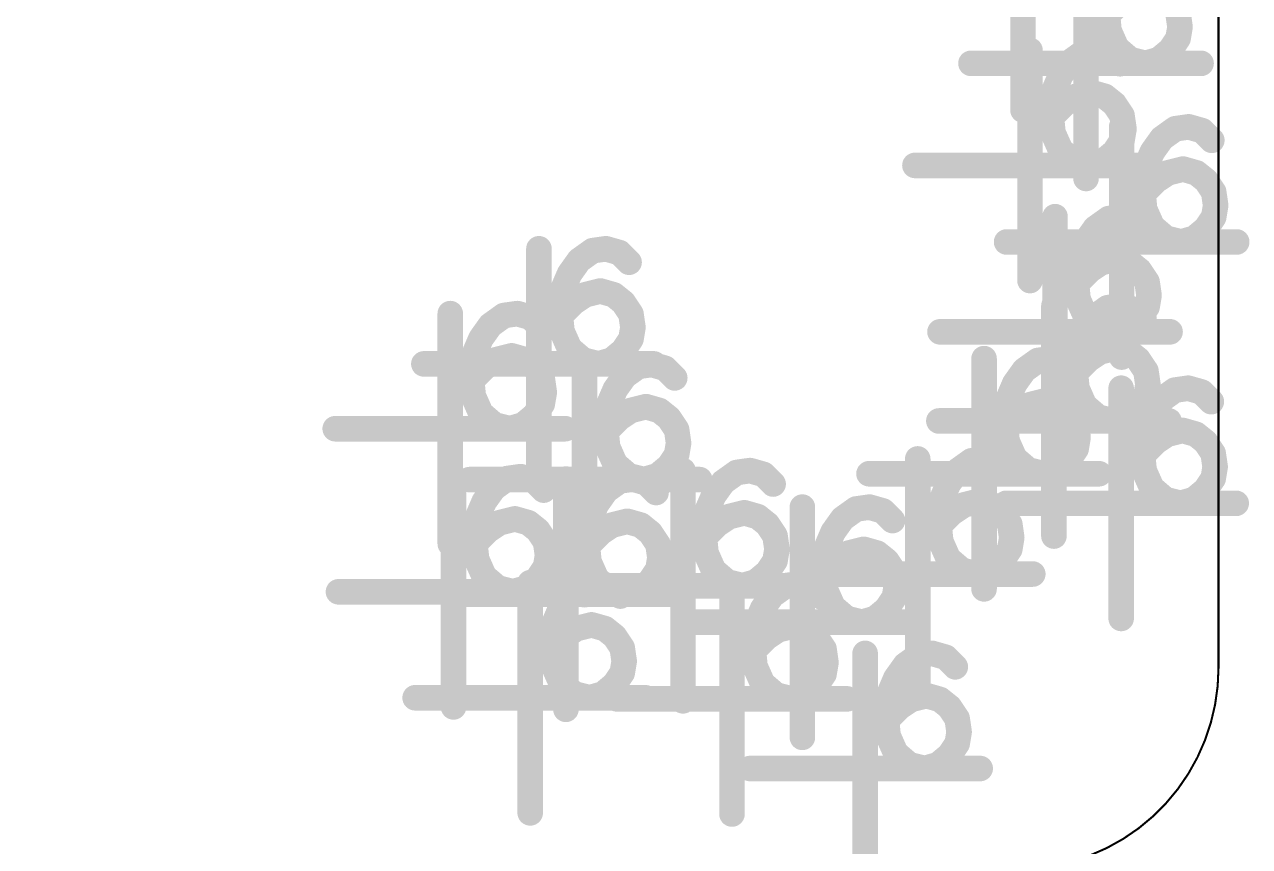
# Model space of a CAD drawing. Header units: millimetres. Extents: x 3885 to 4350, y -149 to 182.
# Drawn here: x 4180.89 to 4186.98, y 80.96 to 85.04 of the extents above; entities that cross this region are included whole.
import ezdxf

# ---------------------------------------------------------------- set-up
doc = ezdxf.new("R2010")
doc.units = ezdxf.units.MM
doc.header["$LTSCALE"] = 23.1
doc.layers.get('0').update_dxf_attribs({"linetype": 'CONTINUOUS'})

# ---------------------------------------------------------------- blocks, each defined once
blk = doc.blocks.new('PAD_R1')
at = {"const_width": 0.5}
blk.add_lwpolyline([(0.25, 0, 1), (-0.25, 0, 1)], format="xyb", close=True, dxfattribs=at)

msp = doc.modelspace()

# ---------------------------------------------------------------- linework, layer by layer
at = {"const_width": 0.0102}
msp.add_lwpolyline([(4113.2015, 75.7423), (4124.5457, 77.7428, -0.144705), (4125.6724, 77.615, 0.100411), (4137.4413, 75.2274), (4142.9411, 75.2274, 0.151026), (4159.9827, 80.4951, -0.151038), (4161.1113, 80.8439), (4185.826, 80.8439, 0.414215), (4186.826, 81.8439), (4186.826, 93.4438, 0.414215), (4185.826, 94.4438), (4160.9561, 94.4438, 0.152268), (4152.3749, 91.7687, -0.152268), (4142.9411, 88.8273), (4137.4413, 88.8273, -0.101585), (4130.9013, 90.17, 0.145893), (4122.3303, 91.1619), (4110.8398, 89.1357)], format="xyb", dxfattribs=at)
for points, const_width in [([(4186.1994, 86.1151), (4186.1994, 84.9721)], 0.127), ([(4185.8547, 85.7547), (4185.8547, 84.6117)], 0.127), ([(4186.1679, 85.4151), (4186.1679, 84.2721)], 0.127), ([(4186.261, 85.1599), (4186.3508, 85.0701)], 0.0945), ([(4186.2142, 85.0467), (4186.3405, 85.0596)], 0.0955), ([(4186.6927, 85.0669), (4186.567, 85.0488)], 0.0675), ([(4186.2432, 84.937), (4186.3593, 84.9885)], 0.0939), ([(4186.6588, 84.9035), (4186.5532, 84.974)], 0.0687), ([(4186.6925, 84.9853), (4186.5673, 85.0065)], 0.058), ([(4185.8895, 84.9084), (4185.8895, 83.7654)], 0.127), ([(4186.0858, 84.9268), (4186.1597, 84.8234)], 0.0821), ([(4186.1806, 84.9666), (4186.1983, 84.8408)], 0.0672), ([(4186.2735, 84.9599), (4186.2387, 84.8378)], 0.0695), ([(4186.3124, 84.843), (4186.3949, 84.9395)], 0.0879), ([(4186.4098, 84.7915), (4186.4406, 84.9147)], 0.0785), ([(4186.514, 84.7921), (4186.4791, 84.9142)], 0.0692), ([(4186.599, 84.8376), (4186.5178, 84.9352)], 0.0743), ([(4186.7394, 84.8436), (4185.5964, 84.8436)], 0.127), ([(4186.0139, 84.8548), (4186.1173, 84.7811)], 0.0818), ([(4186.3583, 84.9104), (4186.2685, 84.8205)], 0.0675), ([(4185.9692, 84.7764), (4186.0859, 84.7262)], 0.0727), ([(4186.1408, 84.7509), (4186.1716, 84.6277)], 0.0785), ([(4186.2451, 84.7504), (4186.2103, 84.6282)], 0.0695), ([(4185.9447, 84.6903), (4186.0702, 84.671)], 0.0754), ([(4186.0543, 84.7136), (4186.1247, 84.6079)], 0.0687), ([(4186.3246, 84.7103), (4186.2451, 84.6112)], 0.0609), ([(4185.9371, 84.6408), (4186.0626, 84.6215)], 0.0754), ([(4185.9826, 84.6532), (4186.0724, 84.5634)], 0.0945), ([(4186.3805, 84.6483), (4186.2748, 84.5779)], 0.0687), ([(4185.9358, 84.54), (4186.0621, 84.5528)], 0.0955), ([(4186.4143, 84.5602), (4186.2887, 84.542)], 0.0675), ([(4186.3449, 84.5284), (4186.3449, 83.3854)], 0.127), ([(4186.5413, 84.5468), (4186.6151, 84.4435)], 0.0821), ([(4186.636, 84.5866), (4186.6537, 84.4608)], 0.0672), ([(4186.729, 84.5799), (4186.6941, 84.4578)], 0.0695), ([(4185.9648, 84.4302), (4186.0809, 84.4818)], 0.0939), ([(4186.4141, 84.4786), (4186.2889, 84.4997)], 0.058), ([(4186.8137, 84.5304), (4186.7239, 84.4406)], 0.0675), ([(4186.034, 84.3363), (4186.1166, 84.4328)], 0.0879), ([(4186.3206, 84.3308), (4186.2394, 84.4285)], 0.0743), ([(4186.3805, 84.3968), (4186.2748, 84.4672)], 0.0687), ([(4186.4694, 84.4749), (4186.5727, 84.4011)], 0.0818), ([(4186.461, 84.3369), (4185.318, 84.3369)], 0.127), ([(4186.1314, 84.2848), (4186.1622, 84.408)], 0.0785), ([(4186.2356, 84.2854), (4186.2007, 84.4074)], 0.0692), ([(4186.4246, 84.3964), (4186.5413, 84.3462)], 0.0727), ([(4186.5962, 84.3709), (4186.627, 84.2477)], 0.0785), ([(4186.7005, 84.3704), (4186.6657, 84.2483)], 0.0695), ([(4186.4001, 84.3103), (4186.5256, 84.291)], 0.0754), ([(4186.5097, 84.3336), (4186.5801, 84.2279)], 0.0687), ([(4186.78, 84.3303), (4186.7005, 84.2312)], 0.0609), ([(4186.3925, 84.2609), (4186.518, 84.2416)], 0.0754), ([(4186.438, 84.2732), (4186.5278, 84.1834)], 0.0945), ([(4186.8359, 84.2683), (4186.7302, 84.1979)], 0.0687), ([(4186.3912, 84.16), (4186.5175, 84.1729)], 0.0955), ([(4186.305, 84.1405), (4186.3228, 84.0148)], 0.0672), ([(4186.398, 84.1339), (4186.3632, 84.0118)], 0.0695), ([(4186.8698, 84.1802), (4186.7441, 84.1621)], 0.0675), ([(4186.0139, 84.0824), (4186.0139, 82.9394)], 0.127), ([(4186.2103, 84.1008), (4186.2842, 83.9974)], 0.0821), ([(4186.4828, 84.0843), (4186.393, 83.9945)], 0.0675), ([(4186.4202, 84.0503), (4186.5363, 84.1018)], 0.0939), ([(4186.4894, 83.9563), (4186.572, 84.0528)], 0.0879), ([(4186.8359, 84.0168), (4186.7302, 84.0872)], 0.0687), ([(4186.8695, 84.0986), (4186.7443, 84.1197)], 0.058), ([(4186.1384, 84.0288), (4186.2418, 83.9551)], 0.0818), ([(4186.5868, 83.9048), (4186.6176, 84.028)], 0.0785), ([(4186.691, 83.9054), (4186.6561, 84.0275)], 0.0692), ([(4186.776, 83.9509), (4186.6948, 84.0485)], 0.0743), ([(4183.4503, 83.9231), (4183.4503, 82.7801)], 0.127), ([(4183.6467, 83.9415), (4183.7205, 83.8382)], 0.0821), ([(4183.7414, 83.9813), (4183.7592, 83.8555)], 0.0672), ([(4183.8344, 83.9747), (4183.7995, 83.8525)], 0.0695), ([(4186.9164, 83.9569), (4185.7734, 83.9569)], 0.127), ([(4186.0936, 83.9503), (4186.2103, 83.9002)], 0.0727), ([(4183.9191, 83.9251), (4183.8293, 83.8353)], 0.0675), ([(4186.1787, 83.8876), (4186.2492, 83.7819)], 0.0687), ([(4186.2652, 83.9249), (4186.296, 83.8017)], 0.0785), ([(4186.3696, 83.9244), (4186.3347, 83.8022)], 0.0695), ([(4186.449, 83.8843), (4186.3696, 83.7852)], 0.0609), ([(4183.5748, 83.8696), (4183.6781, 83.7958)], 0.0818), ([(4186.0615, 83.8148), (4186.1871, 83.7955)], 0.0754), ([(4186.0691, 83.8642), (4186.1947, 83.845)], 0.0754), ([(4186.1071, 83.8272), (4186.1969, 83.7374)], 0.0945), ([(4186.5049, 83.8223), (4186.3993, 83.7519)], 0.0687), ([(4183.53, 83.7911), (4183.6467, 83.7409)], 0.0727), ([(4183.7016, 83.7656), (4183.7324, 83.6424)], 0.0785), ([(4183.8059, 83.7651), (4183.7711, 83.643)], 0.0695), ([(4183.5055, 83.705), (4183.6311, 83.6857)], 0.0754), ([(4183.6151, 83.7283), (4183.6856, 83.6226)], 0.0687), ([(4183.8854, 83.725), (4183.8059, 83.6259)], 0.0609), ([(4186.0602, 83.714), (4186.1866, 83.7268)], 0.0955), ([(4186.2994, 83.6981), (4186.3172, 83.5723)], 0.0672), ([(4186.5388, 83.7342), (4186.4131, 83.716)], 0.0675), ([(4183.301, 83.6595), (4183.3187, 83.5337)], 0.0672), ([(4183.3939, 83.6528), (4183.3591, 83.5307)], 0.0695), ([(4183.4979, 83.6556), (4183.6235, 83.6363)], 0.0754), ([(4183.5435, 83.6679), (4183.6333, 83.5781)], 0.0945), ([(4183.9413, 83.6631), (4183.8356, 83.5926)], 0.0687), ([(4186.0084, 83.6399), (4186.0084, 82.4969)], 0.127), ([(4186.0892, 83.6042), (4186.2053, 83.6558)], 0.0939), ([(4186.2047, 83.6583), (4186.2786, 83.555)], 0.0821), ([(4186.3924, 83.6914), (4186.3576, 83.5693)], 0.0695), ([(4186.4772, 83.6419), (4186.3874, 83.5521)], 0.0675), ([(4186.5049, 83.5708), (4186.3993, 83.6412)], 0.0687), ([(4186.5386, 83.6526), (4186.4133, 83.6737)], 0.058), ([(4183.0099, 83.6013), (4183.0099, 82.4583)], 0.127), ([(4183.2063, 83.6197), (4183.2801, 83.5164)], 0.0821), ([(4183.4787, 83.6033), (4183.3889, 83.5135)], 0.0675), ([(4183.4966, 83.5547), (4183.623, 83.5676)], 0.0955), ([(4183.9752, 83.5749), (4183.8495, 83.5568)], 0.0675), ([(4186.1328, 83.5864), (4186.2362, 83.5126)], 0.0818), ([(4186.1585, 83.5103), (4186.241, 83.6067)], 0.0879), ([(4186.2558, 83.4588), (4186.2866, 83.582)], 0.0785), ([(4186.3601, 83.4594), (4186.3251, 83.5814)], 0.0692), ([(4186.445, 83.5048), (4186.3639, 83.6025)], 0.0743), ([(4183.1343, 83.5478), (4183.2377, 83.474)], 0.0818), ([(4186.5854, 83.5109), (4185.4424, 83.5109)], 0.127), ([(4183.0896, 83.4693), (4183.2063, 83.4191)], 0.0727), ([(4183.5256, 83.445), (4183.6417, 83.4965)], 0.0939), ([(4183.5948, 83.351), (4183.6774, 83.4475)], 0.0879), ([(4183.9413, 83.4115), (4183.8356, 83.482)], 0.0687), ([(4183.975, 83.4933), (4183.8497, 83.5145)], 0.058), ([(4186.088, 83.5079), (4186.2047, 83.4577)], 0.0727), ([(4186.2597, 83.4824), (4186.2904, 83.3592)], 0.0785), ([(4186.364, 83.4819), (4186.3291, 83.3598)], 0.0695), ([(4183.1747, 83.4065), (4183.2451, 83.3008)], 0.0687), ([(4183.2612, 83.4438), (4183.292, 83.3206)], 0.0785), ([(4183.3655, 83.4433), (4183.3307, 83.3212)], 0.0695), ([(4183.445, 83.4032), (4183.3655, 83.3041)], 0.0609), ([(4183.6922, 83.2995), (4183.723, 83.4227)], 0.0785), ([(4183.7965, 83.3001), (4183.7615, 83.4222)], 0.0692), ([(4183.8814, 83.3456), (4183.8003, 83.4433)], 0.0743), ([(4183.9682, 83.407), (4183.986, 83.2812)], 0.0672), ([(4184.0612, 83.4004), (4184.0264, 83.2782)], 0.0695), ([(4185.6614, 83.3778), (4185.6614, 82.2348)], 0.127), ([(4185.8578, 83.3962), (4185.9316, 83.2928)], 0.0821), ([(4185.9525, 83.436), (4185.9702, 83.3102)], 0.0672), ([(4186.0454, 83.4293), (4186.0106, 83.3072)], 0.0695), ([(4186.0635, 83.4218), (4186.1891, 83.4025)], 0.0754), ([(4186.1015, 83.3847), (4186.1913, 83.2949)], 0.0945), ([(4186.1732, 83.4451), (4186.2436, 83.3394)], 0.0687), ([(4186.4434, 83.4418), (4186.364, 83.3427)], 0.0609), ([(4184.0218, 83.3516), (4182.8788, 83.3516)], 0.127), ([(4183.0575, 83.3338), (4183.183, 83.3145)], 0.0754), ([(4183.0651, 83.3832), (4183.1906, 83.3639)], 0.0754), ([(4183.103, 83.3461), (4183.1928, 83.2563)], 0.0945), ([(4183.5009, 83.3412), (4183.3952, 83.2708)], 0.0687), ([(4183.6771, 83.3488), (4183.6771, 82.2058)], 0.127), ([(4183.8735, 83.3672), (4183.9474, 83.2639)], 0.0821), ([(4184.146, 83.3508), (4184.0562, 83.261)], 0.0675), ([(4185.7858, 83.3242), (4185.8892, 83.2505)], 0.0818), ([(4186.1302, 83.3798), (4186.0404, 83.2899)], 0.0675), ([(4186.056, 83.3724), (4186.1815, 83.3531)], 0.0754), ([(4186.4993, 83.3798), (4186.3937, 83.3094)], 0.0687), ([(4183.8016, 83.2953), (4183.905, 83.2215)], 0.0818), ([(4186.0547, 83.2715), (4186.181, 83.2844)], 0.0955), ([(4186.5332, 83.2917), (4186.4075, 83.2736)], 0.0675), ([(4186.6335, 83.2891), (4186.6512, 83.1634)], 0.0672), ([(4186.7264, 83.2825), (4186.6916, 83.1604)], 0.0695), ([(4183.0562, 83.2329), (4183.1825, 83.2458)], 0.0955), ([(4183.5348, 83.2531), (4183.4091, 83.235)], 0.0675), ([(4183.7568, 83.2168), (4183.8735, 83.1666)], 0.0727), ([(4185.7411, 83.2457), (4185.8578, 83.1956)], 0.0727), ([(4185.9127, 83.2203), (4185.9435, 83.0971)], 0.0785), ([(4186.017, 83.2198), (4185.9822, 83.0976)], 0.0695), ([(4186.0837, 83.1618), (4186.1997, 83.2133)], 0.0939), ([(4186.3424, 83.231), (4186.3424, 82.088)], 0.127), ([(4186.533, 83.2101), (4186.4078, 83.2313)], 0.058), ([(4186.5387, 83.2493), (4186.6126, 83.146)], 0.0821), ([(4186.8112, 83.2329), (4186.7214, 83.1431)], 0.0675), ([(4183.0852, 83.1232), (4183.2013, 83.1747)], 0.0939), ([(4183.5009, 83.0897), (4183.3952, 83.1601)], 0.0687), ([(4183.5345, 83.1715), (4183.4093, 83.1926)], 0.058), ([(4183.8419, 83.154), (4183.9124, 83.0483)], 0.0687), ([(4183.9284, 83.1913), (4183.9592, 83.0681)], 0.0785), ([(4184.0328, 83.1908), (4183.9979, 83.0687)], 0.0695), ([(4185.7166, 83.1597), (4185.8421, 83.1404)], 0.0754), ([(4185.8262, 83.183), (4185.8966, 83.0773)], 0.0687), ([(4186.0965, 83.1797), (4186.017, 83.0806)], 0.0609), ([(4186.1529, 83.0678), (4186.2354, 83.1643)], 0.0879), ([(4186.4395, 83.0624), (4186.3583, 83.16)], 0.0743), ([(4186.4993, 83.1283), (4186.3937, 83.1987)], 0.0687), ([(4186.4668, 83.1774), (4186.5702, 83.1037)], 0.0818), ([(4183.1544, 83.0292), (4183.237, 83.1257)], 0.0879), ([(4183.2518, 82.9777), (4183.2826, 83.1009)], 0.0785), ([(4183.356, 82.9783), (4183.3211, 83.1004)], 0.0692), ([(4183.441, 83.0238), (4183.3598, 83.1214)], 0.0743), ([(4183.7323, 83.1307), (4183.8579, 83.1114)], 0.0754), ([(4183.7703, 83.0936), (4183.8601, 83.0038)], 0.0945), ([(4184.1122, 83.1507), (4184.0328, 83.0516)], 0.0609), ([(4184.1681, 83.0888), (4184.0625, 83.0183)], 0.0687), ([(4186.5799, 83.0684), (4185.4369, 83.0684)], 0.127), ([(4185.709, 83.1102), (4185.8345, 83.0909)], 0.0754), ([(4185.7545, 83.1226), (4185.8443, 83.0328)], 0.0945), ([(4186.1524, 83.1177), (4186.0467, 83.0473)], 0.0687), ([(4186.2503, 83.0163), (4186.281, 83.1395)], 0.0785), ([(4186.3545, 83.0169), (4186.3195, 83.139)], 0.0692), ([(4186.4221, 83.0989), (4186.5388, 83.0488)], 0.0727), ([(4183.5814, 83.0298), (4182.4384, 83.0298)], 0.127), ([(4183.7247, 83.0813), (4183.8503, 83.062)], 0.0754), ([(4185.7077, 83.0094), (4185.834, 83.0222)], 0.0955), ([(4186.1863, 83.0296), (4186.0606, 83.0114)], 0.0675), ([(4186.5072, 83.0361), (4186.5776, 82.9305)], 0.0687), ([(4186.5937, 83.0735), (4186.6245, 82.9503)], 0.0785), ([(4186.698, 83.073), (4186.6631, 82.9508)], 0.0695), ([(4186.7774, 83.0328), (4186.698, 82.9338)], 0.0609), ([(4183.7234, 82.9805), (4183.8498, 82.9933)], 0.0955), ([(4184.202, 83.0006), (4184.0763, 82.9825)], 0.0675), ([(4186.39, 82.9634), (4186.5155, 82.9441)], 0.0754), ([(4186.3976, 83.0128), (4186.5231, 82.9935)], 0.0754), ([(4186.4355, 82.9758), (4186.5253, 82.886)], 0.0945), ([(4186.8333, 82.9709), (4186.7277, 82.9005)], 0.0687), ([(4183.7524, 82.8707), (4183.8685, 82.9222)], 0.0939), ([(4184.1681, 82.8372), (4184.0625, 82.9077)], 0.0687), ([(4184.2018, 82.919), (4184.0765, 82.9402)], 0.058), ([(4185.3319, 82.8799), (4185.3319, 81.7369)], 0.127), ([(4185.5283, 82.8983), (4185.6022, 82.795)], 0.0821), ([(4185.623, 82.9381), (4185.6408, 82.8124)], 0.0672), ([(4185.716, 82.9315), (4185.6812, 82.8093)], 0.0695), ([(4185.7367, 82.8996), (4185.8528, 82.9512)], 0.0939), ([(4185.8059, 82.8057), (4185.8885, 82.9021)], 0.0879), ([(4186.1524, 82.8662), (4186.0467, 82.9366)], 0.0687), ([(4186.186, 82.948), (4186.0608, 82.9691)], 0.058), ([(4183.3172, 82.85), (4183.335, 82.7242)], 0.0672), ([(4183.4102, 82.8433), (4183.3754, 82.7212)], 0.0695), ([(4183.8217, 82.7767), (4183.9042, 82.8732)], 0.0879), ([(4183.919, 82.7252), (4183.9498, 82.8484)], 0.0785), ([(4184.0233, 82.7258), (4183.9883, 82.8479)], 0.0692), ([(4184.1082, 82.7713), (4184.0271, 82.869)], 0.0743), ([(4184.1658, 82.822), (4184.1658, 81.679)], 0.127), ([(4184.3622, 82.8404), (4184.4361, 82.7371)], 0.0821), ([(4184.4569, 82.8802), (4184.4747, 82.7544)], 0.0672), ([(4184.5499, 82.8736), (4184.5151, 82.7514)], 0.0695), ([(4185.8008, 82.8819), (4185.711, 82.7921)], 0.0675), ([(4185.9033, 82.7542), (4185.9341, 82.8774)], 0.0785), ([(4186.0075, 82.7548), (4185.9726, 82.8768)], 0.0692), ([(4186.0925, 82.8002), (4186.0113, 82.8979)], 0.0743), ([(4186.3887, 82.8626), (4186.515, 82.8754)], 0.0955), ([(4186.8672, 82.8828), (4186.7415, 82.8646)], 0.0675), ([(4183.0261, 82.7918), (4183.0261, 81.6488)], 0.127), ([(4184.2486, 82.7773), (4183.1056, 82.7773)], 0.127), ([(4183.2225, 82.8102), (4183.2964, 82.7069)], 0.0821), ([(4183.495, 82.7938), (4183.4052, 82.704)], 0.0675), ([(4183.5844, 82.7799), (4183.5844, 81.6369)], 0.127), ([(4183.7808, 82.7982), (4183.8546, 82.6949)], 0.0821), ([(4183.8755, 82.838), (4183.8933, 82.7123)], 0.0672), ([(4183.9685, 82.8314), (4183.9337, 82.7093)], 0.0695), ([(4184.6347, 82.824), (4184.5449, 82.7342)], 0.0675), ([(4186.2329, 82.8063), (4185.0899, 82.8063)], 0.127), ([(4185.4564, 82.8264), (4185.5598, 82.7526)], 0.0818), ([(4186.4177, 82.7528), (4186.5338, 82.8043)], 0.0939), ([(4186.8333, 82.7194), (4186.7277, 82.7898)], 0.0687), ([(4186.867, 82.8012), (4186.7418, 82.8223)], 0.058), ([(4183.1506, 82.7383), (4183.254, 82.6645)], 0.0818), ([(4183.7089, 82.7263), (4183.8123, 82.6525)], 0.0818), ([(4184.0533, 82.7818), (4183.9634, 82.692)], 0.0675), ([(4184.2903, 82.7685), (4184.3937, 82.6947)], 0.0818), ([(4185.4116, 82.7479), (4185.5283, 82.6978)], 0.0727), ([(4185.5832, 82.7225), (4185.614, 82.5993)], 0.0785), ([(4185.6876, 82.7219), (4185.6527, 82.5998)], 0.0695), ([(4186.4869, 82.6588), (4186.5694, 82.7553)], 0.0879), ([(4186.5843, 82.6074), (4186.6151, 82.7306)], 0.0785), ([(4186.6885, 82.6079), (4186.6536, 82.73)], 0.0692), ([(4186.7735, 82.6534), (4186.6923, 82.7511)], 0.0743), ([(4183.1058, 82.6598), (4183.2225, 82.6096)], 0.0727), ([(4184.2455, 82.69), (4184.3622, 82.6399)], 0.0727), ([(4184.4171, 82.6645), (4184.4479, 82.5413)], 0.0785), ([(4184.5214, 82.664), (4184.4866, 82.5419)], 0.0695), ([(4184.7589, 82.6407), (4184.7589, 81.4977)], 0.127), ([(4184.9553, 82.6591), (4185.0291, 82.5557)], 0.0821), ([(4185.05, 82.6988), (4185.0678, 82.5731)], 0.0672), ([(4185.143, 82.6922), (4185.1082, 82.5701)], 0.0695), ([(4185.3871, 82.6618), (4185.5127, 82.6425)], 0.0754), ([(4185.4968, 82.6851), (4185.5672, 82.5795)], 0.0687), ([(4185.767, 82.6818), (4185.6876, 82.5828)], 0.0609), ([(4186.9139, 82.6595), (4185.7709, 82.6595)], 0.127), ([(4183.2774, 82.6343), (4183.3082, 82.5111)], 0.0785), ([(4183.3818, 82.6338), (4183.3469, 82.5117)], 0.0695), ([(4183.6641, 82.6478), (4183.7808, 82.5977)], 0.0727), ([(4183.8357, 82.6224), (4183.8665, 82.4992)], 0.0785), ([(4183.94, 82.6219), (4183.9052, 82.4997)], 0.0695), ([(4184.221, 82.6039), (4184.3466, 82.5846)], 0.0754), ([(4184.3306, 82.6272), (4184.4011, 82.5215)], 0.0687), ([(4184.6009, 82.6239), (4184.5215, 82.5248)], 0.0609), ([(4185.2277, 82.6426), (4185.1379, 82.5528)], 0.0675), ([(4185.3795, 82.6124), (4185.5051, 82.5931)], 0.0754), ([(4185.4251, 82.6247), (4185.5149, 82.5349)], 0.0945), ([(4185.8229, 82.6199), (4185.7173, 82.5494)], 0.0687), ([(4183.0813, 82.5737), (4183.2069, 82.5544)], 0.0754), ([(4183.1193, 82.5366), (4183.2091, 82.4468)], 0.0945), ([(4183.1909, 82.597), (4183.2614, 82.4913)], 0.0687), ([(4183.4612, 82.5937), (4183.3818, 82.4946)], 0.0609), ([(4183.6396, 82.5617), (4183.7652, 82.5424)], 0.0754), ([(4183.7492, 82.585), (4183.8197, 82.4794)], 0.0687), ([(4184.0195, 82.5817), (4183.94, 82.4827)], 0.0609), ([(4184.2134, 82.5545), (4184.339, 82.5352)], 0.0754), ([(4184.259, 82.5668), (4184.3488, 82.477)], 0.0945), ([(4184.6568, 82.562), (4184.5511, 82.4915)], 0.0687), ([(4184.8834, 82.5871), (4184.9868, 82.5134)], 0.0818), ([(4183.0737, 82.5243), (4183.1993, 82.505)], 0.0754), ([(4183.5171, 82.5317), (4183.4115, 82.4613)], 0.0687), ([(4183.632, 82.5123), (4183.7576, 82.493)], 0.0754), ([(4183.6776, 82.5247), (4183.7674, 82.4349)], 0.0945), ([(4184.0754, 82.5198), (4183.9697, 82.4494)], 0.0687), ([(4184.2121, 82.4537), (4184.3385, 82.4665)], 0.0955), ([(4184.8386, 82.5086), (4184.9553, 82.4585)], 0.0727), ([(4185.0102, 82.4832), (4185.041, 82.36)], 0.0785), ([(4185.1145, 82.4827), (4185.0797, 82.3605)], 0.0695), ([(4185.3782, 82.5116), (4185.5046, 82.5244)], 0.0955), ([(4185.8568, 82.5318), (4185.7311, 82.5136)], 0.0675), ([(4183.0724, 82.4234), (4183.1988, 82.4363)], 0.0955), ([(4183.551, 82.4436), (4183.4253, 82.4255)], 0.0675), ([(4183.6307, 82.4115), (4183.7571, 82.4243)], 0.0955), ([(4184.1093, 82.4317), (4183.9836, 82.4135)], 0.0675), ([(4184.6907, 82.4739), (4184.565, 82.4557)], 0.0675), ([(4184.8141, 82.4225), (4184.9397, 82.4032)], 0.0754), ([(4184.9237, 82.4458), (4184.9942, 82.3402)], 0.0687), ([(4185.194, 82.4425), (4185.1145, 82.3435)], 0.0609), ([(4185.4073, 82.4018), (4185.5233, 82.4533)], 0.0939), ([(4185.8229, 82.3683), (4185.7173, 82.4388)], 0.0687), ([(4185.8566, 82.4501), (4185.7314, 82.4713)], 0.058), ([(4183.1014, 82.3137), (4183.2175, 82.3652)], 0.0939), ([(4183.5508, 82.362), (4183.4255, 82.3831)], 0.058), ([(4183.6597, 82.3017), (4183.7758, 82.3532)], 0.0939), ([(4184.1091, 82.3501), (4183.9838, 82.3712)], 0.058), ([(4184.2411, 82.3439), (4184.3572, 82.3954)], 0.0939), ([(4184.3103, 82.2499), (4184.3929, 82.3464)], 0.0879), ([(4184.6568, 82.3104), (4184.5511, 82.3809)], 0.0687), ([(4184.6905, 82.3922), (4184.5652, 82.4134)], 0.058), ([(4184.8065, 82.3731), (4184.9321, 82.3538)], 0.0754), ([(4184.8521, 82.3855), (4184.9419, 82.2957)], 0.0945), ([(4185.2499, 82.3806), (4185.1442, 82.3102)], 0.0687), ([(4185.4765, 82.3078), (4185.559, 82.4043)], 0.0879), ([(4185.5739, 82.2564), (4185.6046, 82.3796)], 0.0785), ([(4185.6781, 82.2569), (4185.6431, 82.379)], 0.0692), ([(4185.7631, 82.3024), (4185.6819, 82.4001)], 0.0743), ([(4183.1707, 82.2197), (4183.2532, 82.3162)], 0.0879), ([(4183.268, 82.1682), (4183.2988, 82.2914)], 0.0785), ([(4183.4572, 82.2143), (4183.3761, 82.3119)], 0.0743), ([(4183.5171, 82.2802), (4183.4115, 82.3506)], 0.0687), ([(4183.698, 82.3239), (4183.7157, 82.1982)], 0.0672), ([(4183.7289, 82.2077), (4183.8115, 82.3042)], 0.0879), ([(4183.7909, 82.3173), (4183.7561, 82.1952)], 0.0695), ([(4184.0155, 82.2023), (4183.9344, 82.3)], 0.0743), ([(4184.0754, 82.2683), (4183.9697, 82.3387)], 0.0687), ([(4184.4077, 82.1985), (4184.4385, 82.3216)], 0.0785), ([(4184.512, 82.199), (4184.477, 82.3211)], 0.0692), ([(4184.5969, 82.2445), (4184.5158, 82.3422)], 0.0743), ([(4184.7003, 82.3184), (4184.718, 82.1926)], 0.0672), ([(4185.9034, 82.3084), (4184.7604, 82.3084)], 0.127), ([(4184.7932, 82.3117), (4184.7584, 82.1896)], 0.0695), ([(4184.8052, 82.2723), (4184.9316, 82.2851)], 0.0955), ([(4183.5976, 82.2203), (4182.4546, 82.2203)], 0.127), ([(4184.1559, 82.2084), (4183.0129, 82.2084)], 0.127), ([(4183.3723, 82.1688), (4183.3373, 82.2909)], 0.0692), ([(4183.4069, 82.2658), (4183.4069, 81.1228)], 0.127), ([(4184.7373, 82.2505), (4183.5943, 82.2505)], 0.127), ([(4183.6033, 82.2841), (4183.6771, 82.1808)], 0.0821), ([(4183.8757, 82.2677), (4183.7859, 82.1779)], 0.0675), ([(4183.8263, 82.1563), (4183.8571, 82.2795)], 0.0785), ([(4183.9306, 82.1568), (4183.8956, 82.2789)], 0.0692), ([(4184.4092, 82.2602), (4184.4092, 81.1172)], 0.127), ([(4184.6055, 82.2786), (4184.6794, 82.1752)], 0.0821), ([(4184.878, 82.2622), (4184.7882, 82.1723)], 0.0675), ([(4185.2838, 82.2925), (4185.1581, 82.2743)], 0.0675), ([(4183.5313, 82.2122), (4183.6347, 82.1385)], 0.0818), ([(4184.5336, 82.2066), (4184.637, 82.1329)], 0.0818), ([(4184.8342, 82.1625), (4184.9503, 82.214)], 0.0939), ([(4184.9034, 82.0685), (4184.986, 82.165)], 0.0879), ([(4185.2499, 82.1291), (4185.1442, 82.1995)], 0.0687), ([(4185.2836, 82.2109), (4185.1583, 82.232)], 0.058), ([(4183.4866, 82.1337), (4183.6033, 82.0836)], 0.0727), ([(4183.6582, 82.1083), (4183.689, 81.9851)], 0.0785), ([(4184.4889, 82.1281), (4184.6056, 82.078)], 0.0727), ([(4185.0008, 82.0171), (4185.0316, 82.1403)], 0.0785), ([(4185.1051, 82.0177), (4185.0701, 82.1397)], 0.0692), ([(4185.19, 82.0631), (4185.1089, 82.1608)], 0.0743), ([(4183.5717, 82.0709), (4183.6421, 81.9653)], 0.0687), ([(4183.7625, 82.1078), (4183.7277, 81.9856)], 0.0695), ([(4183.842, 82.0676), (4183.7625, 81.9686)], 0.0609), ([(4185.3304, 82.0692), (4184.1874, 82.0692)], 0.127), ([(4184.574, 82.0654), (4184.6444, 81.9597)], 0.0687), ([(4184.6605, 82.1027), (4184.6913, 81.9795)], 0.0785), ([(4184.7648, 82.1022), (4184.7299, 81.98)], 0.0695), ([(4184.8442, 82.0621), (4184.7648, 81.963)], 0.0609), ([(4183.4545, 81.9982), (4183.58, 81.9789)], 0.0754), ([(4183.4621, 82.0476), (4183.5876, 82.0283)], 0.0754), ([(4183.5, 82.0106), (4183.5898, 81.9208)], 0.0945), ([(4183.8979, 82.0057), (4183.7922, 81.9353)], 0.0687), ([(4184.4568, 81.9926), (4184.5823, 81.9733)], 0.0754), ([(4184.4644, 82.0421), (4184.5899, 82.0228)], 0.0754), ([(4184.5023, 82.005), (4184.5921, 81.9152)], 0.0945), ([(4184.9001, 82.0001), (4184.7945, 81.9297)], 0.0687), ([(4185.0706, 81.9145), (4185.0706, 80.7715)], 0.127), ([(4185.267, 81.9329), (4185.3408, 81.8295)], 0.0821), ([(4185.3617, 81.9727), (4185.3794, 81.8469)], 0.0672), ([(4185.4546, 81.966), (4185.4198, 81.8439)], 0.0695), ([(4183.4532, 81.8974), (4183.5795, 81.9102)], 0.0955), ([(4183.9318, 81.9176), (4183.8061, 81.8994)], 0.0675), ([(4184.4555, 81.8918), (4184.5818, 81.9046)], 0.0955), ([(4184.934, 81.912), (4184.8083, 81.8938)], 0.0675), ([(4185.5394, 81.9165), (4185.4496, 81.8267)], 0.0675), ([(4183.4822, 81.7876), (4183.5983, 81.8391)], 0.0939), ([(4183.8979, 81.7542), (4183.7922, 81.8246)], 0.0687), ([(4183.9315, 81.836), (4183.8063, 81.8571)], 0.058), ([(4184.4845, 81.782), (4184.6006, 81.8336)], 0.0939), ([(4184.9001, 81.7486), (4184.7945, 81.819)], 0.0687), ([(4184.9338, 81.8304), (4184.8086, 81.8515)], 0.058), ([(4185.195, 81.8609), (4185.2984, 81.7872)], 0.0818), ([(4183.5514, 81.6936), (4183.634, 81.7901)], 0.0879), ([(4183.6488, 81.6422), (4183.6796, 81.7654)], 0.0785), ([(4183.753, 81.6427), (4183.7181, 81.7648)], 0.0692), ([(4183.838, 81.6882), (4183.7568, 81.7859)], 0.0743), ([(4184.5537, 81.6881), (4184.6362, 81.7845)], 0.0879), ([(4184.6511, 81.6366), (4184.6819, 81.7598)], 0.0785), ([(4184.7553, 81.6372), (4184.7204, 81.7592)], 0.0692), ([(4184.8403, 81.6826), (4184.7591, 81.7803)], 0.0743), ([(4185.1503, 81.7825), (4185.267, 81.7323)], 0.0727), ([(4185.3219, 81.757), (4185.3527, 81.6338)], 0.0785), ([(4185.4262, 81.7565), (4185.3914, 81.6343)], 0.0695), ([(4183.9784, 81.6943), (4182.8354, 81.6943)], 0.127), ([(4184.9807, 81.6887), (4183.8377, 81.6887)], 0.127), ([(4185.1258, 81.6964), (4185.2513, 81.6771)], 0.0754), ([(4185.2354, 81.7197), (4185.3058, 81.614)], 0.0687), ([(4185.5057, 81.7164), (4185.4262, 81.6173)], 0.0609), ([(4185.1182, 81.6469), (4185.2437, 81.6276)], 0.0754), ([(4185.1637, 81.6593), (4185.2535, 81.5695)], 0.0945), ([(4185.5616, 81.6544), (4185.4559, 81.584)], 0.0687), ([(4185.1169, 81.5461), (4185.2432, 81.5589)], 0.0955), ([(4185.5955, 81.5663), (4185.4698, 81.5481)], 0.0675), ([(4185.1459, 81.4363), (4185.262, 81.4879)], 0.0939), ([(4185.2151, 81.3424), (4185.2977, 81.4389)], 0.0879), ([(4185.5616, 81.4029), (4185.4559, 81.4733)], 0.0687), ([(4185.5952, 81.4847), (4185.47, 81.5058)], 0.058), ([(4185.3125, 81.2909), (4185.3433, 81.4141)], 0.0785), ([(4185.4167, 81.2915), (4185.3818, 81.4136)], 0.0692), ([(4185.5017, 81.3369), (4185.4205, 81.4346)], 0.0743), ([(4185.6421, 81.343), (4184.4991, 81.343)], 0.127)]:
    msp.add_lwpolyline(points, dxfattribs=dict(const_width=const_width))

# ---------------------------------------------------------------- block references
at = {"xscale": 0.127, "yscale": 0.127}
for p in [(4186.2725, 85.0816), (4186.6251, 85.0913), (4186.2822, 85.0057), (4186.6347, 85.0245), (4186.1994, 84.9721), (4186.6251, 84.9673), (4185.8895, 84.9084), (4186.1562, 84.899), (4186.2227, 84.9084), (4186.2895, 84.8893), (4186.3203, 84.9198), (4186.587, 84.9102), (4185.5964, 84.8436), (4186.0894, 84.8512), (4186.3373, 84.8416), (4186.3871, 84.8627), (4186.4633, 84.8436), (4186.5298, 84.8627), (4186.7394, 84.8436), (4186.0419, 84.7847), (4186.0132, 84.7179), (4186.0609, 84.6417), (4186.1181, 84.6798), (4186.1943, 84.6988), (4186.2611, 84.6798), (4186.3086, 84.6417), (4185.8547, 84.6117), (4185.9941, 84.5939), (4186.3467, 84.5845), (4185.9941, 84.5749), (4186.3449, 84.5284), (4186.3563, 84.5177), (4186.6116, 84.519), (4186.6781, 84.5284), (4186.0038, 84.4989), (4186.3467, 84.4606), (4186.5448, 84.4712), (4186.745, 84.5093), (4186.7927, 84.4616), (4186.0419, 84.4131), (4186.3086, 84.4034), (4186.4973, 84.4047), (4185.318, 84.3369), (4186.1087, 84.3559), (4186.1849, 84.3369), (4186.2514, 84.3559), (4186.461, 84.3369), (4186.4686, 84.3379), (4186.5735, 84.2998), (4186.6497, 84.3188), (4186.7165, 84.2998), (4186.1679, 84.2721), (4186.4495, 84.2139), (4186.5164, 84.2617), (4186.764, 84.2617), (4186.4495, 84.1949), (4186.8021, 84.2045), (4186.4592, 84.119), (4186.8118, 84.1377), (4186.0139, 84.0824), (4186.2806, 84.073), (4186.3472, 84.0824), (4186.414, 84.0633), (4186.4973, 84.0331), (4186.8021, 84.0806), (4186.2138, 84.0252), (4186.4617, 84.0156), (4186.5641, 83.9759), (4186.7069, 83.9759), (4186.764, 84.0234), (4183.4503, 83.9231), (4183.717, 83.9137), (4183.7836, 83.9231), (4185.7734, 83.9569), (4186.1663, 83.9587), (4186.6403, 83.9569), (4186.9164, 83.9569), (4183.6502, 83.866), (4183.8504, 83.9041), (4183.8981, 83.8563), (4186.1376, 83.8919), (4186.2425, 83.8538), (4186.3187, 83.8728), (4186.3855, 83.8538), (4183.6027, 83.7994), (4186.1854, 83.8157), (4186.433, 83.8157), (4183.574, 83.7326), (4185.8895, 83.7654), (4186.1186, 83.7679), (4186.1186, 83.7489), (4186.4711, 83.7585), (4183.6789, 83.6945), (4183.7551, 83.7136), (4183.8219, 83.6945), (4186.1282, 83.6729), (4186.4808, 83.6917), (4183.555, 83.6087), (4183.6218, 83.6564), (4183.8694, 83.6564), (4186.0084, 83.6399), (4186.2751, 83.6305), (4186.3416, 83.6399), (4186.4084, 83.6209), (4186.4711, 83.6346), (4183.0099, 83.6013), (4183.2098, 83.5441), (4183.2766, 83.5919), (4183.3431, 83.6013), (4183.4099, 83.5822), (4183.555, 83.5896), (4183.9075, 83.5993), (4186.1663, 83.5871), (4186.2082, 83.5828), (4186.433, 83.5774), (4186.4562, 83.5731), (4183.4577, 83.5345), (4183.5646, 83.5137), (4183.9172, 83.5325), (4185.4424, 83.5109), (4186.1608, 83.5162), (4186.2331, 83.5299), (4186.3093, 83.5109), (4186.3759, 83.5299), (4186.5854, 83.5109), (4183.1623, 83.4776), (4183.6027, 83.4278), (4183.9075, 83.4753), (4186.132, 83.4494), (4186.3132, 83.4304), (4183.1336, 83.4108), (4183.2385, 83.3727), (4183.3147, 83.3917), (4183.3815, 83.3727), (4183.6695, 83.3707), (4183.8123, 83.3707), (4183.8694, 83.4182), (4185.6614, 83.3778), (4185.9281, 83.3684), (4185.9946, 83.3778), (4186.1798, 83.3732), (4186.237, 83.4113), (4186.3449, 83.3854), (4186.38, 83.4113), (4186.4275, 83.3732), (4182.8788, 83.3516), (4183.1813, 83.3346), (4183.429, 83.3346), (4183.6771, 83.3488), (4183.7457, 83.3516), (4183.9438, 83.3394), (4184.0104, 83.3488), (4184.0218, 83.3516), (4184.0772, 83.3298), (4185.8613, 83.3206), (4186.0614, 83.3587), (4186.1092, 83.311), (4186.113, 83.3255), (4186.113, 83.3064), (4186.4656, 83.3161), (4183.1145, 83.2868), (4183.1145, 83.2678), (4183.4671, 83.2774), (4183.877, 83.2917), (4184.1249, 83.282), (4185.8138, 83.2541), (4186.4752, 83.2493), (4183.1242, 83.1919), (4183.4767, 83.2106), (4183.8295, 83.2251), (4185.7851, 83.1873), (4186.1227, 83.2305), (4186.3424, 83.231), (4186.4656, 83.1921), (4186.6091, 83.2216), (4186.6756, 83.231), (4186.7424, 83.2119), (4183.4671, 83.1535), (4183.8008, 83.1583), (4183.9057, 83.1202), (4183.9819, 83.1393), (4184.0487, 83.1202), (4185.89, 83.1492), (4185.9662, 83.1682), (4186.033, 83.1492), (4186.1608, 83.1446), (4186.4275, 83.135), (4186.5423, 83.1738), (4186.7902, 83.1642), (4183.1623, 83.106), (4183.429, 83.0963), (4183.8486, 83.0821), (4184.0962, 83.0821), (4185.4369, 83.0684), (4185.766, 83.0633), (4185.8328, 83.1111), (4186.0805, 83.1111), (4186.2276, 83.0875), (4186.3038, 83.0684), (4186.3703, 83.0875), (4186.4948, 83.1073), (4186.5799, 83.0684), (4182.4384, 83.0298), (4183.2291, 83.0488), (4183.3053, 83.0298), (4183.3718, 83.0488), (4183.5814, 83.0298), (4183.7818, 83.0344), (4183.7818, 83.0153), (4184.1343, 83.025), (4185.766, 83.0443), (4186.1186, 83.0539), (4186.4661, 83.0405), (4186.571, 83.0024), (4186.6472, 83.0214), (4186.714, 83.0024), (4183.7914, 82.9394), (4184.144, 82.9582), (4185.7757, 82.9683), (4186.0139, 82.9394), (4186.1282, 82.9871), (4186.5138, 82.9643), (4186.7615, 82.9643), (4184.1343, 82.901), (4185.3319, 82.8799), (4185.6652, 82.8799), (4185.8138, 82.8825), (4186.1186, 82.93), (4186.447, 82.9165), (4186.447, 82.8975), (4186.7996, 82.9071), (4183.8295, 82.8535), (4184.0962, 82.8439), (4184.1658, 82.822), (4184.4991, 82.822), (4185.5318, 82.8228), (4185.5986, 82.8705), (4185.732, 82.8609), (4185.8806, 82.8253), (4186.0233, 82.8253), (4186.0805, 82.8728), (4186.4567, 82.8215), (4186.8092, 82.8403), (4183.0261, 82.7918), (4183.1056, 82.7773), (4183.2928, 82.7824), (4183.3594, 82.7918), (4183.4262, 82.7727), (4183.4503, 82.7801), (4183.5844, 82.7799), (4183.8511, 82.7705), (4183.8963, 82.7964), (4183.9177, 82.7799), (4183.9725, 82.7773), (4183.9845, 82.7608), (4184.0391, 82.7964), (4184.2486, 82.7773), (4184.3657, 82.7649), (4184.4325, 82.8126), (4184.5659, 82.803), (4184.6136, 82.7552), (4185.0899, 82.8063), (4185.4843, 82.7562), (4185.7798, 82.8131), (4185.9568, 82.8063), (4186.2329, 82.8063), (4186.7996, 82.7832), (4183.226, 82.7346), (4183.4739, 82.725), (4183.7843, 82.7227), (4184.0322, 82.7131), (4184.3182, 82.6983), (4186.4948, 82.7357), (4186.7615, 82.726), (4183.1785, 82.6681), (4183.7368, 82.6562), (4184.2895, 82.6315), (4184.7589, 82.6407), (4185.0256, 82.6313), (4185.0922, 82.6407), (4185.4556, 82.6894), (4185.5605, 82.6513), (4185.6367, 82.6704), (4185.7036, 82.6513), (4185.7709, 82.6595), (4186.5616, 82.6785), (4186.6378, 82.6595), (4186.7043, 82.6785), (4186.9139, 82.6595), (4183.1498, 82.6013), (4183.3309, 82.5822), (4183.7081, 82.5894), (4183.8892, 82.5703), (4184.3944, 82.5934), (4184.4706, 82.6125), (4184.5374, 82.5934), (4184.9588, 82.5835), (4185.159, 82.6216), (4185.2067, 82.5739), (4185.5034, 82.6132), (4185.751, 82.6132), (4183.1976, 82.5251), (4183.2547, 82.5632), (4183.3977, 82.5632), (4183.4452, 82.5251), (4183.7559, 82.5132), (4183.813, 82.5513), (4183.956, 82.5513), (4184.0035, 82.5132), (4184.3373, 82.5553), (4184.5849, 82.5553), (4184.9113, 82.517), (4185.4366, 82.5655), (4185.4366, 82.5464), (4185.7891, 82.5561), (4183.0099, 82.4583), (4183.1308, 82.4773), (4183.1308, 82.4583), (4183.4833, 82.4679), (4183.6891, 82.4654), (4184.0416, 82.456), (4184.2705, 82.5076), (4184.2705, 82.4885), (4184.623, 82.4982), (4184.8826, 82.4502), (4185.4462, 82.4705), (4185.7988, 82.4893), (4186.0084, 82.4969), (4183.493, 82.4011), (4183.6891, 82.4464), (4184.0513, 82.3892), (4184.2801, 82.4126), (4184.6327, 82.4314), (4184.9875, 82.4121), (4185.0637, 82.4311), (4185.1305, 82.4121), (4185.7891, 82.4321), (4183.1404, 82.3824), (4183.4833, 82.344), (4183.6987, 82.3704), (4184.0416, 82.3321), (4184.623, 82.3742), (4184.9304, 82.374), (4185.178, 82.374), (4185.4843, 82.3846), (4185.5512, 82.3275), (4185.6939, 82.3275), (4185.751, 82.375), (4183.1785, 82.2965), (4183.4452, 82.2868), (4183.7368, 82.2846), (4184.0035, 82.2749), (4184.3182, 82.3267), (4184.385, 82.2696), (4184.5278, 82.2696), (4184.5849, 82.3171), (4184.7604, 82.3084), (4184.8636, 82.3262), (4184.8636, 82.3072), (4185.2161, 82.3168), (4185.6274, 82.3084), (4185.9034, 82.3084), (4182.4546, 82.2203), (4183.0129, 82.2084), (4183.2453, 82.2393), (4183.3215, 82.2203), (4183.3881, 82.2393), (4183.4069, 82.2658), (4183.5943, 82.2505), (4183.5976, 82.2203), (4183.6068, 82.2086), (4183.6736, 82.2564), (4183.6771, 82.2058), (4183.7401, 82.2658), (4183.8036, 82.2274), (4183.8069, 82.2467), (4183.8798, 82.2084), (4183.9464, 82.2274), (4184.1559, 82.2084), (4184.4092, 82.2602), (4184.4612, 82.2505), (4184.6759, 82.2508), (4184.7373, 82.2505), (4184.7424, 82.2602), (4184.8092, 82.2411), (4184.8732, 82.2312), (4185.2258, 82.25), (4185.6614, 82.2348), (4183.8547, 82.199), (4184.6091, 82.203), (4184.857, 82.1934), (4184.9113, 82.1454), (4185.2161, 82.1929), (4183.5593, 82.1421), (4184.5616, 82.1365), (4184.9781, 82.0882), (4185.1209, 82.0882), (4185.178, 82.1357), (4186.3424, 82.088), (4183.5306, 82.0753), (4183.6355, 82.0372), (4183.7117, 82.0562), (4183.7785, 82.0372), (4184.1874, 82.0692), (4184.5329, 82.0697), (4184.6378, 82.0316), (4184.714, 82.0506), (4184.7808, 82.0316), (4185.0543, 82.0692), (4185.3304, 82.0692), (4183.5783, 81.9991), (4183.826, 81.9991), (4184.5806, 81.9935), (4184.8283, 81.9935), (4183.5115, 81.9513), (4183.5115, 81.9323), (4183.8641, 81.9419), (4184.5138, 81.9457), (4184.5138, 81.9267), (4184.8664, 81.9363), (4185.0706, 81.9145), (4185.3373, 81.9051), (4185.4038, 81.9145), (4183.5212, 81.8563), (4183.8737, 81.8751), (4184.5235, 81.8507), (4184.876, 81.8695), (4185.2705, 81.8573), (4185.4706, 81.8954), (4185.5184, 81.8477), (4183.8641, 81.818), (4184.8664, 81.8124), (4185.223, 81.7908), (4183.5593, 81.7705), (4183.826, 81.7608), (4184.5616, 81.7649), (4184.8283, 81.7552), (4185.1943, 81.724), (4185.3319, 81.7369), (4182.8354, 81.6943), (4183.6261, 81.7133), (4183.7023, 81.6943), (4183.7688, 81.7133), (4183.8377, 81.6887), (4183.9784, 81.6943), (4184.1658, 81.679), (4184.6284, 81.7077), (4184.7046, 81.6887), (4184.7711, 81.7077), (4184.9807, 81.6887), (4185.2992, 81.6859), (4185.3754, 81.7049), (4185.4422, 81.6859), (4183.0261, 81.6488), (4183.5844, 81.6369), (4185.1752, 81.6), (4185.242, 81.6478), (4185.4897, 81.6478), (4185.1752, 81.581), (4185.5278, 81.5906), (4184.7589, 81.4977), (4185.1849, 81.505), (4185.5374, 81.5238), (4185.223, 81.4192), (4185.5278, 81.4667), (4185.2898, 81.362), (4185.4325, 81.362), (4185.4897, 81.4095), (4184.4991, 81.343), (4185.366, 81.343), (4185.6421, 81.343), (4183.4069, 81.1228), (4184.4092, 81.1172)]:
    msp.add_blockref('PAD_R1', p, dxfattribs=at)

doc.saveas('drawing.dxf')
